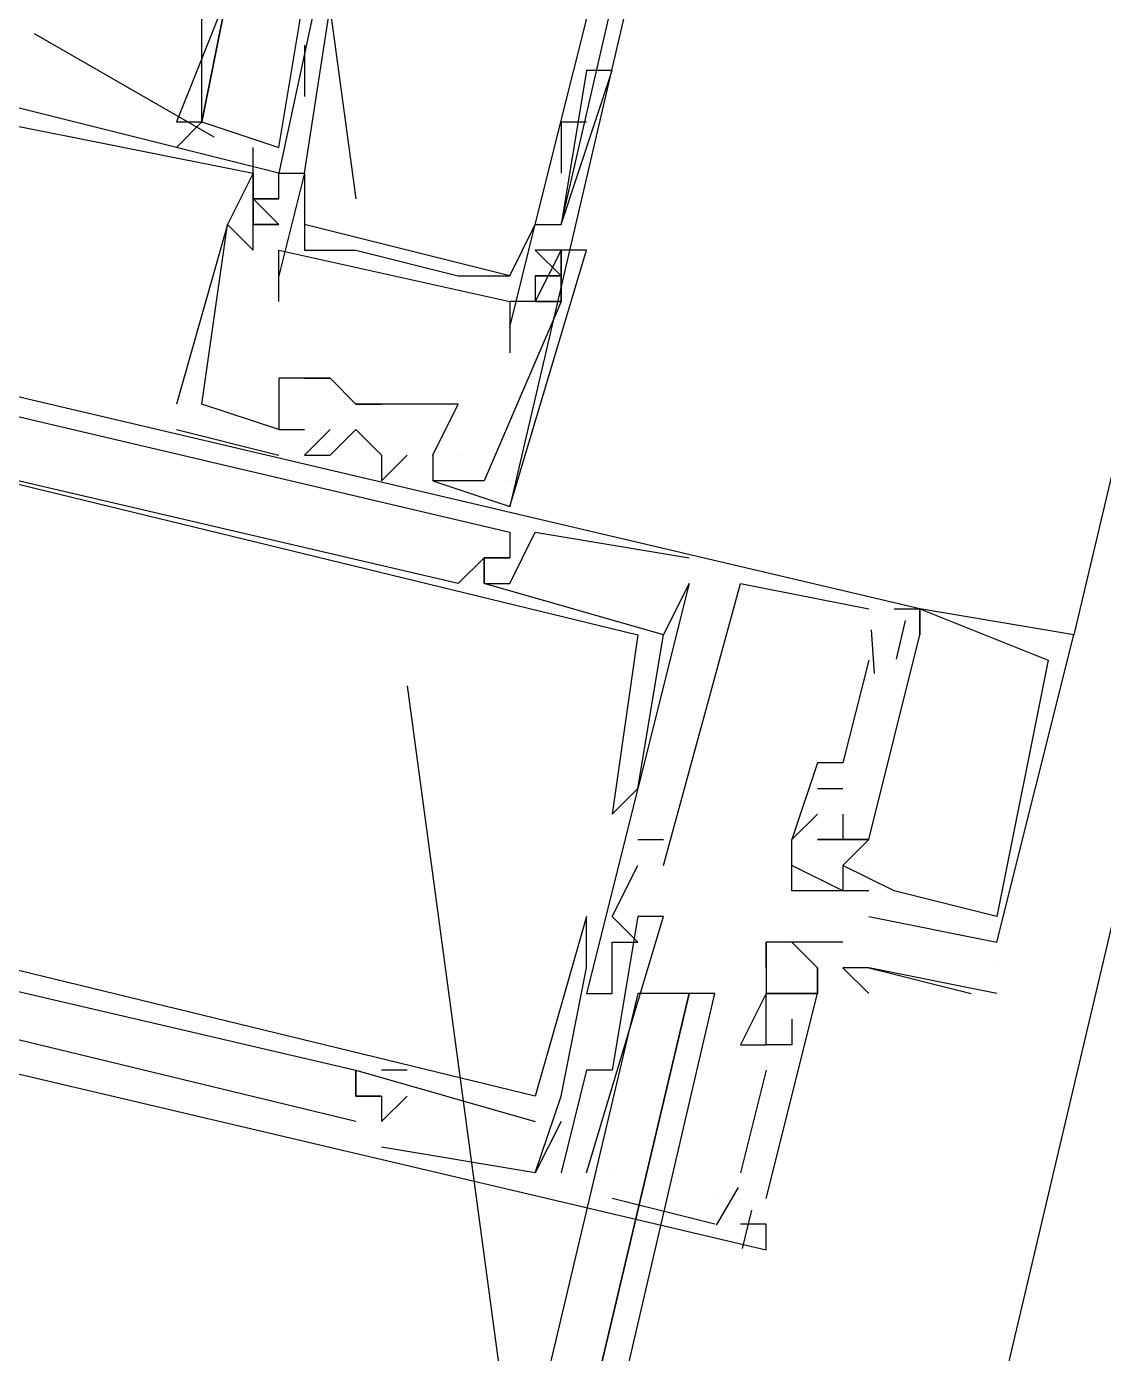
# Model space of a CAD drawing. Header units: feet. Extents: x -84 to 198, y -22 to 181.
# Drawn here: x 132.749 to 133.309, y 113.911 to 114.601 of the extents above; entities that cross this region are included whole.
import ezdxf

# ---------------------------------------------------------------- set-up
doc = ezdxf.new("R2010")
doc.units = ezdxf.units.FT
doc.layers.add('A-LINEA', color=7, linetype='CONTINUOUS')

msp = doc.modelspace()

# ---------------------------------------------------------------- linework, layer by layer
at = {"layer": 'A-LINEA'}
for p, q in [((132.3067, 109.8711), (135.4933, 123.3644)), ((135.1733, 122.2311), (133.2933, 114.2844)), ((132.8533, 115.0044), (132.92, 114.5111)), ((133.0933, 114.7511), (133, 114.3511)), ((132.88, 114.5378), (132.8933, 114.6178)), ((132.7528, 114.5971), (132.8462, 114.5433)), ((132.8933, 114.5911), (132.8933, 114.5644)), ((133.04, 114.5778), (133.0267, 114.4978)), ((133.04, 114.5778), (133.0267, 114.4978)), ((133.0533, 114.5778), (133.0533, 114.5778)), ((132.8267, 114.5378), (132.84, 114.5511)), ((133.0267, 114.5511), (133.0267, 114.5244)), ((133.0267, 114.5511), (133.04, 114.5511)), ((132.8667, 114.5244), (132.8667, 114.5378)), ((132.8667, 114.5244), (132.8667, 114.5244)), ((132.8667, 114.5244), (132.8667, 114.5244)), ((132.8667, 114.5244), (132.8667, 114.5244)), ((132.8667, 114.5244), (132.8667, 114.5244)), ((132.8667, 114.5244), (132.8667, 114.5244)), ((132.8667, 114.5244), (132.8667, 114.5244)), ((132.88, 114.5244), (132.88, 114.5244)), ((132.88, 114.5244), (132.88, 114.5244)), ((132.88, 114.5244), (132.88, 114.5244)), ((132.88, 114.5244), (132.88, 114.5244)), ((132.8933, 114.5244), (132.8933, 114.5244)), ((132.8933, 114.5244), (132.8933, 114.5244)), ((132.8933, 114.5244), (132.8933, 114.5244)), ((133.0267, 114.5244), (133.0267, 114.5244)), ((132.88, 114.5111), (132.8667, 114.5111)), ((132.8667, 114.5111), (132.8667, 114.5111)), ((132.88, 114.5111), (132.8667, 114.5111)), ((132.8667, 114.5111), (132.8667, 114.5111)), ((132.88, 114.5111), (132.8667, 114.5111)), ((132.8667, 114.5111), (132.8667, 114.5111)), ((132.88, 114.5111), (132.88, 114.5111)), ((132.88, 114.5111), (132.88, 114.5111)), ((132.88, 114.5111), (132.88, 114.5111)), ((132.88, 114.5111), (132.88, 114.5111)), ((132.88, 114.5111), (132.88, 114.5111)), ((132.88, 114.5111), (132.88, 114.5111)), ((132.8533, 114.4978), (132.8533, 114.4978)), ((132.8533, 114.4978), (132.8533, 114.4978)), ((132.8533, 114.4978), (132.8533, 114.4978)), ((132.8533, 114.4978), (132.8533, 114.4978)), ((132.8533, 114.4978), (132.8533, 114.4978)), ((132.8533, 114.4978), (132.8533, 114.4978)), ((132.8667, 114.4978), (132.88, 114.4978)), ((132.8667, 114.4978), (132.88, 114.4978)), ((132.8667, 114.4978), (132.8667, 114.4978)), ((132.8667, 114.4978), (132.8667, 114.4978)), ((132.8667, 114.4978), (132.88, 114.4978)), ((132.8667, 114.4978), (132.88, 114.4978)), ((132.8667, 114.4978), (132.8667, 114.4978)), ((132.8667, 114.4978), (132.8667, 114.4978)), ((132.8667, 114.4978), (132.88, 114.4978)), ((132.8667, 114.4978), (132.88, 114.4978)), ((132.8667, 114.4978), (132.8667, 114.4978)), ((132.8667, 114.4978), (132.8667, 114.4978)), ((132.8933, 114.4978), (132.8933, 114.4978)), ((133, 114.4711), (132.8933, 114.4978)), ((133, 114.4711), (132.8933, 114.4978)), ((133, 114.4711), (132.8933, 114.4978)), ((133.0133, 114.4978), (133.0133, 114.4978)), ((133.0133, 114.4978), (133.0133, 114.4978)), ((133.0267, 114.4978), (133.0267, 114.4978)), ((133.0267, 114.4978), (133.0267, 114.4978)), ((132.8667, 114.4844), (132.8667, 114.4844)), ((132.8667, 114.4844), (132.8667, 114.4844)), ((132.8667, 114.4844), (132.8667, 114.4844)), ((132.88, 114.4844), (132.88, 114.4844)), ((132.8933, 114.4844), (132.8933, 114.4844)), ((132.9067, 114.4844), (132.9067, 114.4844)), ((132.92, 114.4844), (132.92, 114.4844)), ((133.0267, 114.4844), (133.0133, 114.4844)), ((133.0267, 114.4844), (133.0267, 114.4844)), ((133.0267, 114.4844), (133.0267, 114.4844)), ((133.0267, 114.4844), (133.0267, 114.4844)), ((133.04, 114.4844), (133.04, 114.4844)), ((133.04, 114.4844), (133.04, 114.4844)), ((133.04, 114.4844), (133.04, 114.4844)), ((132.88, 114.4711), (132.88, 114.4711)), ((132.9733, 114.4711), (132.9733, 114.4711)), ((132.9867, 114.4711), (132.9867, 114.4711)), ((133, 114.4711), (133, 114.4711)), ((133.0133, 114.4711), (133.0133, 114.4578)), ((132.88, 114.4578), (132.88, 114.4578)), ((133, 114.4578), (133, 114.4578)), ((133.0133, 114.4578), (133, 114.4578)), ((133.0133, 114.4578), (133.0133, 114.4578)), ((133.0133, 114.4578), (133.0133, 114.4578)), ((133.0133, 114.4578), (133.0133, 114.4578)), ((133.0133, 114.4578), (133.0133, 114.4578)), ((133.0267, 114.4578), (133.0267, 114.4578)), ((133.0267, 114.4578), (133.0267, 114.4578)), ((133.0267, 114.4578), (133.0267, 114.4578)), ((133.0267, 114.4578), (133.0267, 114.4578)), ((133.0267, 114.4578), (133.0267, 114.4578)), ((133.0267, 114.4578), (133.0267, 114.4578)), ((133, 114.4444), (133, 114.4444)), ((133, 114.4311), (133, 114.4311)), ((132.88, 114.4178), (132.88, 114.4178)), ((132.88, 114.4178), (132.88, 114.4178)), ((132.88, 114.4178), (132.88, 114.4178)), ((132.8933, 114.4178), (132.8933, 114.4178)), ((132.8933, 114.4178), (132.9067, 114.4178)), ((132.8933, 114.4178), (132.8933, 114.4178)), ((132.8933, 114.4178), (132.8933, 114.4178)), ((132.9067, 114.4178), (132.9067, 114.4178)), ((132.9067, 114.4178), (132.9067, 114.4178)), ((132.9067, 114.4178), (132.9067, 114.4178)), ((132.8267, 114.4044), (132.8267, 114.4044)), ((132.8267, 114.4044), (132.8267, 114.4044)), ((132.8267, 114.4044), (132.8267, 114.4044)), ((132.84, 114.4044), (132.84, 114.4044)), ((132.84, 114.4044), (132.84, 114.4044)), ((132.84, 114.4044), (132.84, 114.4044)), ((132.84, 114.4044), (132.84, 114.4044)), ((132.84, 114.4044), (132.84, 114.4044)), ((132.84, 114.4044), (132.84, 114.4044)), ((132.92, 114.4044), (132.92, 114.4044)), ((132.92, 114.4044), (132.9333, 114.4044)), ((132.92, 114.4044), (132.92, 114.4044)), ((132.92, 114.4044), (132.92, 114.4044)), ((132.9333, 114.4044), (132.9333, 114.4044)), ((132.9333, 114.4044), (132.9333, 114.4044)), ((132.9333, 114.4044), (132.9333, 114.4044)), ((132.9333, 114.4044), (132.9333, 114.4044)), ((132.9467, 114.4044), (132.9467, 114.4044)), ((132.9467, 114.4044), (132.9467, 114.4044)), ((132.9467, 114.4044), (132.9467, 114.4044)), ((132.96, 114.4044), (132.96, 114.4044)), ((132.96, 114.4044), (132.96, 114.4044)), ((132.96, 114.4044), (132.96, 114.4044)), ((132.9733, 114.4044), (132.9733, 114.4044)), ((132.9733, 114.4044), (132.9733, 114.4044)), ((132.9733, 114.4044), (132.9733, 114.4044)), ((132.8267, 114.3911), (132.88, 114.3778)), ((132.8267, 114.3911), (132.8267, 114.3911)), ((132.8267, 114.3911), (132.88, 114.3778)), ((132.8267, 114.3911), (132.8267, 114.3911)), ((132.8267, 114.3911), (132.88, 114.3778)), ((132.8267, 114.3911), (132.8267, 114.3911)), ((132.88, 114.3911), (132.88, 114.3911)), ((132.88, 114.3911), (132.88, 114.3911)), ((132.88, 114.3911), (132.88, 114.3911)), ((132.88, 114.3911), (132.88, 114.3911)), ((132.88, 114.3911), (132.88, 114.3911)), ((132.88, 114.3911), (132.88, 114.3911)), ((132.8933, 114.3911), (132.8933, 114.3911)), ((132.8933, 114.3911), (132.8933, 114.3911)), ((132.8933, 114.3911), (132.8933, 114.3911)), ((132.9067, 114.3911), (132.9067, 114.3911)), ((132.9067, 114.3911), (132.9067, 114.3911)), ((132.9067, 114.3911), (132.9067, 114.3911)), ((132.92, 114.3911), (132.92, 114.3911)), ((132.92, 114.3911), (132.92, 114.3911)), ((132.92, 114.3911), (132.92, 114.3911)), ((132.88, 114.3778), (132.88, 114.3778)), ((132.88, 114.3778), (132.88, 114.3778)), ((132.88, 114.3778), (132.88, 114.3778)), ((132.8933, 114.3778), (132.8933, 114.3778)), ((132.8933, 114.3778), (132.8933, 114.3778)), ((132.8933, 114.3778), (132.8933, 114.3778)), ((132.9067, 114.3778), (132.9067, 114.3778)), ((132.9067, 114.3778), (132.9067, 114.3778)), ((132.9067, 114.3778), (132.9067, 114.3778)), ((132.9333, 114.3778), (132.9333, 114.3778)), ((132.9333, 114.3778), (132.9333, 114.3778)), ((132.9333, 114.3778), (132.9333, 114.3778)), ((132.9467, 114.3778), (132.9467, 114.3778)), ((132.9467, 114.3778), (132.9467, 114.3778)), ((132.9467, 114.3778), (132.9467, 114.3778)), ((132.96, 114.3778), (132.96, 114.3778)), ((132.96, 114.3778), (132.96, 114.3778)), ((132.96, 114.3778), (132.96, 114.3778)), ((132.96, 114.3778), (132.96, 114.3778)), ((132.96, 114.3778), (132.96, 114.3778)), ((132.96, 114.3778), (132.96, 114.3778)), ((132.9733, 114.3778), (132.9733, 114.3778)), ((132.9733, 114.3778), (132.9733, 114.3778)), ((132.9733, 114.3778), (132.9733, 114.3778)), ((132.9333, 114.3644), (132.9333, 114.3644)), ((132.9333, 114.3644), (132.9333, 114.3644)), ((132.9333, 114.3644), (132.9333, 114.3644)), ((132.96, 114.3644), (132.96, 114.3644)), ((132.96, 114.3644), (132.96, 114.3644)), ((132.96, 114.3644), (132.96, 114.3644)), ((132.96, 114.3644), (132.96, 114.3644)), ((132.96, 114.3644), (132.96, 114.3644)), ((132.96, 114.3644), (132.96, 114.3644)), ((132.9867, 114.3644), (132.9867, 114.3644)), ((132.9867, 114.3644), (132.9867, 114.3644)), ((132.9867, 114.3644), (132.9867, 114.3644)), ((133, 114.3644), (133, 114.3644)), ((133, 114.3644), (133, 114.3644)), ((133, 114.3644), (133, 114.3644)), ((133, 114.3511), (133, 114.3511)), ((133, 114.3511), (133, 114.3511)), ((133, 114.3511), (133, 114.3511)), ((133, 114.3378), (133, 114.3378)), ((133, 114.3378), (133, 114.3378)), ((133, 114.3378), (133, 114.3378)), ((133.0133, 114.3378), (133.0133, 114.3378)), ((133.0133, 114.3378), (133.0133, 114.3378)), ((133.0133, 114.3378), (133.0133, 114.3378)), ((132.9867, 114.3244), (132.9867, 114.3244)), ((132.9867, 114.3244), (132.9867, 114.3244)), ((132.9867, 114.3244), (132.9867, 114.3244)), ((132.9867, 114.3244), (132.9867, 114.3244)), ((132.9867, 114.3244), (132.9867, 114.3244)), ((132.9867, 114.3244), (132.9867, 114.3244)), ((132.9867, 114.3244), (132.9867, 114.3244)), ((132.9867, 114.3244), (132.9867, 114.3244)), ((132.9867, 114.3244), (132.9867, 114.3244)), ((133, 114.3244), (133, 114.3244)), ((133, 114.3244), (133, 114.3244)), ((133, 114.3244), (133, 114.3244)), ((133, 114.3244), (133, 114.3244)), ((133, 114.3244), (133, 114.3244)), ((133, 114.3244), (133, 114.3244)), ((133.0933, 114.3244), (133.0933, 114.3244)), ((133.0933, 114.3244), (133.0933, 114.3244)), ((133.0933, 114.3244), (133.0933, 114.3244)), ((132.9733, 114.3111), (132.9733, 114.3111)), ((132.9733, 114.3111), (132.9733, 114.3111)), ((132.9733, 114.3111), (132.9733, 114.3111)), ((132.9867, 114.3111), (132.9867, 114.3111)), ((132.9867, 114.3111), (132.9867, 114.3111)), ((132.9867, 114.3111), (132.9867, 114.3111)), ((132.9867, 114.3111), (132.9867, 114.3111)), ((132.9867, 114.3111), (132.9867, 114.3111)), ((132.9867, 114.3111), (132.9867, 114.3111)), ((133, 114.3111), (133, 114.3111)), ((133, 114.3111), (133, 114.3111)), ((133, 114.3111), (133, 114.3111)), ((133.0933, 114.3111), (133.0933, 114.3111)), ((133.0933, 114.3111), (133.0933, 114.3111)), ((133.0933, 114.3111), (133.0933, 114.3111)), ((133.0933, 114.3111), (133.0933, 114.3111)), ((133.0933, 114.3111), (133.0933, 114.3111)), ((133.0933, 114.3111), (133.0933, 114.3111)), ((133.12, 114.3111), (133.12, 114.3111)), ((133.12, 114.3111), (133.12, 114.3111)), ((133.12, 114.3111), (133.12, 114.3111)), ((133.1867, 114.2978), (133.1867, 114.2978)), ((133.1867, 114.2978), (133.1867, 114.2978)), ((133.1867, 114.2978), (133.1867, 114.2978)), ((133.2, 114.2978), (133.2, 114.2978)), ((133.2, 114.2978), (133.2, 114.2978)), ((133.2, 114.2978), (133.2, 114.2978)), ((133.2, 114.2978), (133.2, 114.2978)), ((133.2, 114.2978), (133.2, 114.2978)), ((133.2, 114.2978), (133.2, 114.2978)), ((133.2133, 114.2978), (133.2133, 114.2978)), ((133.2133, 114.2978), (133.2133, 114.2978)), ((133.2133, 114.2978), (133.2133, 114.2978)), ((133.2133, 114.2978), (133.2133, 114.2978)), ((133.2133, 114.2978), (133.2133, 114.2978)), ((133.2133, 114.2978), (133.2133, 114.2978)), ((133.2133, 114.2978), (133.2133, 114.2978)), ((133.2133, 114.2978), (133.2133, 114.2978)), ((133.2133, 114.2978), (133.2133, 114.2978)), ((133.2133, 114.2978), (133.2133, 114.2978)), ((133.2133, 114.2978), (133.2133, 114.2978)), ((133.2133, 114.2978), (133.2133, 114.2978)), ((133.2057, 114.2917), (133.2009, 114.2717)), ((133.2057, 114.2917), (133.2009, 114.2717)), ((133.2057, 114.2917), (133.2009, 114.2717)), ((133.0667, 114.2844), (133.0667, 114.2844)), ((133.0667, 114.2844), (133.0667, 114.2844)), ((133.0667, 114.2844), (133.0667, 114.2844)), ((133.08, 114.2844), (133.08, 114.2844)), ((133.08, 114.2844), (133.08, 114.2844)), ((133.08, 114.2844), (133.08, 114.2844)), ((133.08, 114.2844), (133.08, 114.2844)), ((133.08, 114.2844), (133.08, 114.2844)), ((133.08, 114.2844), (133.08, 114.2844)), ((133.1879, 114.2869), (133.1895, 114.2643)), ((133.1879, 114.2869), (133.1895, 114.2643)), ((133.1879, 114.2869), (133.1895, 114.2643)), ((133.2, 114.2844), (133.2, 114.2844)), ((133.2, 114.2844), (133.2, 114.2844)), ((133.2, 114.2844), (133.2, 114.2844)), ((133.2, 114.2844), (133.2, 114.2844)), ((133.2, 114.2844), (133.2, 114.2844)), ((133.2, 114.2844), (133.2, 114.2844)), ((133.2133, 114.2844), (133.2133, 114.2844)), ((133.2133, 114.2844), (133.2133, 114.2844)), ((133.2133, 114.2844), (133.2133, 114.2844)), ((133.2133, 114.2844), (133.2133, 114.2844)), ((133.2133, 114.2844), (133.2133, 114.2844)), ((133.2133, 114.2844), (133.2133, 114.2844)), ((133.2933, 114.2844), (133.2933, 114.2844)), ((133.2933, 114.2844), (133.2933, 114.2844)), ((133.2933, 114.2844), (133.2933, 114.2844)), ((133.1867, 114.2711), (133.1733, 114.2178)), ((133.1867, 114.2711), (133.1733, 114.2178)), ((133.1867, 114.2711), (133.1733, 114.2178)), ((133.1867, 114.2711), (133.1867, 114.2711)), ((133.1867, 114.2711), (133.1867, 114.2711)), ((133.1867, 114.2711), (133.1867, 114.2711)), ((133.28, 114.2711), (133.28, 114.2711)), ((133.28, 114.2711), (133.28, 114.2711)), ((133.28, 114.2711), (133.28, 114.2711)), ((132.9467, 114.2578), (133.0133, 113.7644)), ((133.16, 114.2178), (133.16, 114.2178)), ((133.16, 114.2178), (133.16, 114.2178)), ((133.16, 114.2178), (133.16, 114.2178)), ((133.1733, 114.2178), (133.1733, 114.2178)), ((133.1733, 114.2178), (133.1733, 114.2178)), ((133.1733, 114.2178), (133.1733, 114.2178)), ((133.0667, 114.2044), (133.0667, 114.2044)), ((133.0667, 114.2044), (133.0667, 114.2044)), ((133.0667, 114.2044), (133.0667, 114.2044)), ((133.16, 114.2044), (133.1733, 114.2044)), ((133.16, 114.2044), (133.16, 114.2044)), ((133.16, 114.2044), (133.1733, 114.2044)), ((133.16, 114.2044), (133.16, 114.2044)), ((133.16, 114.2044), (133.1733, 114.2044)), ((133.16, 114.2044), (133.16, 114.2044)), ((133.1733, 114.2044), (133.1733, 114.2044)), ((133.1733, 114.2044), (133.1733, 114.2044)), ((133.1733, 114.2044), (133.1733, 114.2044)), ((133.0533, 114.1911), (133.0533, 114.1911)), ((133.0533, 114.1911), (133.0533, 114.1911)), ((133.0533, 114.1911), (133.0533, 114.1911)), ((133.16, 114.1911), (133.16, 114.1911)), ((133.16, 114.1911), (133.16, 114.1911)), ((133.16, 114.1911), (133.16, 114.1911)), ((133.1733, 114.1911), (133.1733, 114.1911)), ((133.1733, 114.1911), (133.1733, 114.1911)), ((133.1733, 114.1911), (133.1733, 114.1911)), ((133.0667, 114.1778), (133.08, 114.1778)), ((133.0667, 114.1778), (133.0667, 114.1778)), ((133.0667, 114.1778), (133.08, 114.1778)), ((133.0667, 114.1778), (133.0667, 114.1778)), ((133.0667, 114.1778), (133.08, 114.1778)), ((133.0667, 114.1778), (133.0667, 114.1778)), ((133.08, 114.1778), (133.08, 114.1778)), ((133.08, 114.1778), (133.08, 114.1778)), ((133.08, 114.1778), (133.08, 114.1778)), ((133.1467, 114.1778), (133.1467, 114.1778)), ((133.1467, 114.1778), (133.1467, 114.1778)), ((133.1467, 114.1778), (133.1467, 114.1778)), ((133.1467, 114.1778), (133.1467, 114.1778)), ((133.1467, 114.1778), (133.1467, 114.1778)), ((133.1467, 114.1778), (133.1467, 114.1778)), ((133.1467, 114.1778), (133.1467, 114.1778)), ((133.1467, 114.1778), (133.1467, 114.1778)), ((133.1467, 114.1778), (133.1467, 114.1778)), ((133.16, 114.1778), (133.1733, 114.1778)), ((133.16, 114.1778), (133.16, 114.1778)), ((133.16, 114.1778), (133.16, 114.1778)), ((133.16, 114.1778), (133.1733, 114.1778)), ((133.16, 114.1778), (133.16, 114.1778)), ((133.16, 114.1778), (133.16, 114.1778)), ((133.16, 114.1778), (133.1733, 114.1778)), ((133.16, 114.1778), (133.16, 114.1778)), ((133.16, 114.1778), (133.16, 114.1778)), ((133.1733, 114.1778), (133.1733, 114.1778)), ((133.1733, 114.1778), (133.1733, 114.1778)), ((133.1733, 114.1778), (133.1733, 114.1778)), ((133.1733, 114.1778), (133.1733, 114.1778)), ((133.1733, 114.1778), (133.1733, 114.1778)), ((133.1733, 114.1778), (133.1733, 114.1778)), ((133.1733, 114.1778), (133.1733, 114.1778)), ((133.1733, 114.1778), (133.1733, 114.1778)), ((133.1733, 114.1778), (133.1733, 114.1778)), ((133.1867, 114.1778), (133.1867, 114.1778)), ((133.1867, 114.1778), (133.1867, 114.1778)), ((133.1867, 114.1778), (133.1867, 114.1778)), ((133.1867, 114.1778), (133.1867, 114.1778)), ((133.1867, 114.1778), (133.1867, 114.1778)), ((133.1867, 114.1778), (133.1867, 114.1778)), ((133.0667, 114.1644), (133.0667, 114.1644)), ((133.0667, 114.1644), (133.0667, 114.1644)), ((133.0667, 114.1644), (133.0667, 114.1644)), ((133.08, 114.1644), (133.08, 114.1644)), ((133.08, 114.1644), (133.08, 114.1644)), ((133.08, 114.1644), (133.08, 114.1644)), ((133.1467, 114.1644), (133.1467, 114.1644)), ((133.1467, 114.1644), (133.1467, 114.1644)), ((133.1467, 114.1644), (133.1467, 114.1644)), ((133.1733, 114.1644), (133.1733, 114.1644)), ((133.1733, 114.1644), (133.1733, 114.1644)), ((133.1733, 114.1644), (133.1733, 114.1644)), ((133.1733, 114.1644), (133.1733, 114.1644)), ((133.1733, 114.1644), (133.1733, 114.1644)), ((133.1733, 114.1644), (133.1733, 114.1644)), ((133.1867, 114.1644), (133.1867, 114.1644)), ((133.1867, 114.1644), (133.1867, 114.1644)), ((133.1867, 114.1644), (133.1867, 114.1644)), ((133.1467, 114.1511), (133.1467, 114.1511)), ((133.1467, 114.1511), (133.1467, 114.1511)), ((133.1467, 114.1511), (133.1467, 114.1511)), ((133.16, 114.1511), (133.16, 114.1511)), ((133.16, 114.1511), (133.16, 114.1511)), ((133.16, 114.1511), (133.16, 114.1511)), ((133.1733, 114.1511), (133.1733, 114.1511)), ((133.1733, 114.1511), (133.1733, 114.1511)), ((133.1733, 114.1511), (133.1733, 114.1511)), ((133.1733, 114.1511), (133.1733, 114.1511)), ((133.1733, 114.1511), (133.1733, 114.1511)), ((133.1733, 114.1511), (133.1733, 114.1511)), ((133.1733, 114.1511), (133.1733, 114.1511)), ((133.1733, 114.1511), (133.1733, 114.1511)), ((133.1733, 114.1511), (133.1733, 114.1511)), ((133.1867, 114.1511), (133.1867, 114.1511)), ((133.1867, 114.1511), (133.1867, 114.1511)), ((133.1867, 114.1511), (133.1867, 114.1511)), ((133.1867, 114.1511), (133.1867, 114.1511)), ((133.1867, 114.1511), (133.1867, 114.1511)), ((133.1867, 114.1511), (133.1867, 114.1511)), ((133.2, 114.1511), (133.2, 114.1511)), ((133.2, 114.1511), (133.2, 114.1511)), ((133.2, 114.1511), (133.2, 114.1511)), ((132.92, 114.0311), (132.48, 114.1378)), ((132.92, 114.0311), (132.48, 114.1378)), ((132.92, 114.0311), (132.48, 114.1378)), ((133.04, 114.1378), (133.04, 114.1378)), ((133.04, 114.1378), (133.04, 114.1378)), ((133.04, 114.1378), (133.04, 114.1378)), ((133.0533, 114.1378), (133.0533, 114.1378)), ((133.0533, 114.1378), (133.0533, 114.1378)), ((133.0533, 114.1378), (133.0533, 114.1378)), ((133.0667, 114.1378), (133.0667, 114.1378)), ((133.0667, 114.1378), (133.0667, 114.1378)), ((133.0667, 114.1378), (133.0667, 114.1378)), ((133.08, 114.1378), (133.08, 114.1378)), ((133.08, 114.1378), (133.08, 114.1378)), ((133.08, 114.1378), (133.08, 114.1378)), ((133.1867, 114.1378), (133.1867, 114.1378)), ((133.1867, 114.1378), (133.1867, 114.1378)), ((133.1867, 114.1378), (133.1867, 114.1378)), ((133.2533, 114.1378), (133.2533, 114.1378)), ((133.2533, 114.1378), (133.2533, 114.1378)), ((133.2533, 114.1378), (133.2533, 114.1378)), ((133.04, 114.1244), (133.04, 114.1244)), ((133.04, 114.1244), (133.04, 114.1244)), ((133.04, 114.1244), (133.04, 114.1244)), ((133.04, 114.1244), (133.04, 114.1244)), ((133.04, 114.1244), (133.04, 114.1244)), ((133.04, 114.1244), (133.04, 114.1244)), ((133.04, 114.1244), (133.04, 114.1244)), ((133.04, 114.1244), (133.04, 114.1244)), ((133.04, 114.1244), (133.04, 114.1244)), ((133.0533, 114.1244), (133.0533, 114.1244)), ((133.0533, 114.1244), (133.0533, 114.1244)), ((133.0533, 114.1244), (133.0533, 114.1244)), ((133.0667, 114.1244), (133.0667, 114.1244)), ((133.0667, 114.1244), (133.0667, 114.1244)), ((133.0667, 114.1244), (133.0667, 114.1244)), ((133.1333, 114.1111), (133.1333, 114.1244)), ((133.1333, 114.1244), (133.1333, 114.1244)), ((133.1333, 114.1244), (133.1333, 114.1244)), ((133.1467, 114.1244), (133.1467, 114.1244)), ((133.1467, 114.1244), (133.1467, 114.1244)), ((133.1733, 114.1244), (133.1733, 114.1244)), ((133.2533, 114.1244), (133.2533, 114.1244)), ((133.2533, 114.1244), (133.2533, 114.1244)), ((133.2533, 114.1244), (133.2533, 114.1244)), ((133.04, 114.1111), (133.04, 114.1111)), ((133.04, 114.1111), (133.04, 114.1111)), ((133.04, 114.1111), (133.04, 114.1111)), ((133.04, 114.1111), (133.04, 114.1111)), ((133.04, 114.1111), (133.04, 114.1111)), ((133.04, 114.1111), (133.04, 114.1111)), ((133.1333, 114.1111), (133.1333, 114.1111)), ((133.16, 114.1111), (133.16, 114.1111)), ((133.16, 114.1111), (133.16, 114.1111)), ((133.1733, 114.1111), (133.1867, 114.0978)), ((133.1733, 114.1111), (133.1733, 114.1111)), ((133.1733, 114.1111), (133.1733, 114.1111)), ((133.1733, 114.1111), (133.1733, 114.1111)), ((133.1867, 114.1111), (133.1867, 114.1111)), ((133.1867, 114.1111), (133.1867, 114.1111)), ((133.2533, 114.1111), (133.2533, 114.1111)), ((133.04, 114.0978), (133.04, 114.0978)), ((133.04, 114.0978), (133.04, 114.0978)), ((133.04, 114.0978), (133.04, 114.0978)), ((133.0533, 114.0978), (133.0533, 114.0978)), ((133.0533, 114.0978), (133.0533, 114.0978)), ((133.0533, 114.0978), (133.0533, 114.0978)), ((133.16, 114.0978), (133.1333, 114.0978)), ((133.1333, 114.0978), (133.1333, 114.0978)), ((133.1333, 114.0978), (133.1333, 114.0978)), ((133.1333, 114.0978), (133.1333, 114.0978)), ((133.1333, 114.0978), (133.1333, 114.0978)), ((133.1333, 114.0978), (133.1333, 114.0978)), ((133.1467, 114.0978), (133.1467, 114.0978)), ((133.1467, 114.0978), (133.1467, 114.0978)), ((133.1467, 114.0978), (133.1467, 114.0978)), ((133.1467, 114.0978), (133.1467, 114.0978)), ((133.16, 114.0978), (133.16, 114.0978)), ((133.16, 114.0978), (133.16, 114.0978)), ((133.16, 114.0978), (133.16, 114.0978)), ((133.16, 114.0978), (133.16, 114.0978)), ((133.16, 114.0978), (133.16, 114.0978)), ((133.16, 114.0978), (133.16, 114.0978)), ((133.1867, 114.0978), (133.1867, 114.0978)), ((133.24, 114.0978), (133.24, 114.0978)), ((133.2533, 114.0978), (133.2533, 114.0978)), ((133.1333, 114.0844), (133.1333, 114.0844)), ((133.1333, 114.0844), (133.1333, 114.0844)), ((133.1333, 114.0844), (133.1333, 114.0844)), ((133.1467, 114.0844), (133.1467, 114.0844)), ((133.1467, 114.0844), (133.1467, 114.0844)), ((133.1467, 114.0844), (133.1467, 114.0844)), ((133.12, 114.0711), (133.12, 114.0711)), ((133.12, 114.0711), (133.12, 114.0711)), ((133.12, 114.0711), (133.12, 114.0711)), ((133.1333, 114.0711), (133.1333, 114.0711)), ((133.1333, 114.0711), (133.1333, 114.0711)), ((133.1333, 114.0711), (133.1333, 114.0711)), ((133.1333, 114.0711), (133.1333, 114.0711)), ((133.1333, 114.0711), (133.1333, 114.0711)), ((133.1333, 114.0711), (133.1333, 114.0711)), ((133.1467, 114.0711), (133.1467, 114.0711)), ((133.1467, 114.0711), (133.1467, 114.0711)), ((133.1467, 114.0711), (133.1467, 114.0711)), ((132.92, 114.0578), (132.92, 114.0578)), ((132.92, 114.0578), (132.92, 114.0578)), ((132.92, 114.0578), (132.92, 114.0578)), ((132.92, 114.0578), (132.92, 114.0578)), ((132.92, 114.0578), (132.92, 114.0578)), ((132.92, 114.0578), (132.92, 114.0578)), ((132.92, 114.0578), (132.92, 114.0578)), ((132.92, 114.0578), (132.92, 114.0578)), ((132.92, 114.0578), (132.92, 114.0578)), ((132.9467, 114.0578), (132.9333, 114.0578)), ((132.9333, 114.0578), (132.9333, 114.0578)), ((132.9467, 114.0578), (132.9333, 114.0578)), ((132.9333, 114.0578), (132.9333, 114.0578)), ((132.9467, 114.0578), (132.9333, 114.0578)), ((132.9333, 114.0578), (132.9333, 114.0578)), ((132.9467, 114.0578), (132.9467, 114.0578)), ((132.9467, 114.0578), (132.9467, 114.0578)), ((132.9467, 114.0578), (132.9467, 114.0578)), ((133.04, 114.0578), (133.04, 114.0578)), ((133.04, 114.0578), (133.04, 114.0578)), ((133.04, 114.0578), (133.04, 114.0578)), ((133.0533, 114.0578), (133.0533, 114.0578)), ((133.0533, 114.0578), (133.0533, 114.0578)), ((133.0533, 114.0578), (133.0533, 114.0578)), ((133.1333, 114.0578), (133.12, 114.0044)), ((133.1333, 114.0578), (133.12, 114.0044)), ((133.1333, 114.0578), (133.12, 114.0044)), ((133.1333, 114.0578), (133.1333, 114.0578)), ((133.1333, 114.0578), (133.1333, 114.0578)), ((133.1333, 114.0578), (133.1333, 114.0578)), ((132.92, 114.0444), (132.92, 114.0444)), ((132.92, 114.0444), (132.92, 114.0444)), ((132.92, 114.0444), (132.92, 114.0444)), ((132.92, 114.0444), (132.92, 114.0444)), ((132.92, 114.0444), (132.92, 114.0444)), ((132.92, 114.0444), (132.92, 114.0444)), ((132.92, 114.0444), (132.92, 114.0444)), ((132.92, 114.0444), (132.92, 114.0444)), ((132.92, 114.0444), (132.92, 114.0444)), ((132.9333, 114.0311), (132.9467, 114.0444)), ((132.9333, 114.0444), (132.9333, 114.0444)), ((132.9333, 114.0444), (132.9333, 114.0444)), ((132.9333, 114.0311), (132.9467, 114.0444)), ((132.9333, 114.0444), (132.9333, 114.0444)), ((132.9333, 114.0444), (132.9333, 114.0444)), ((132.9333, 114.0311), (132.9467, 114.0444)), ((132.9333, 114.0444), (132.9333, 114.0444)), ((132.9333, 114.0444), (132.9333, 114.0444)), ((132.9467, 114.0444), (132.9467, 114.0444)), ((132.9467, 114.0444), (132.9467, 114.0444)), ((132.9467, 114.0444), (132.9467, 114.0444)), ((133.0133, 114.0444), (133.0133, 114.0444)), ((133.0133, 114.0444), (133.0133, 114.0444)), ((133.0133, 114.0444), (133.0133, 114.0444)), ((133.0267, 114.0444), (133.0267, 114.0444)), ((133.0267, 114.0444), (133.0267, 114.0444)), ((133.0267, 114.0444), (133.0267, 114.0444)), ((132.92, 114.0311), (132.92, 114.0311)), ((132.92, 114.0311), (132.92, 114.0311)), ((132.92, 114.0311), (132.92, 114.0311)), ((132.9333, 114.0311), (132.9333, 114.0311)), ((132.9333, 114.0311), (132.9333, 114.0311)), ((132.9333, 114.0311), (132.9333, 114.0311)), ((132.9333, 114.0311), (132.9333, 114.0311)), ((132.9333, 114.0311), (132.9333, 114.0311)), ((132.9333, 114.0311), (132.9333, 114.0311)), ((133.0133, 114.0311), (133.0133, 114.0311)), ((133.0133, 114.0311), (133.0133, 114.0311)), ((133.0133, 114.0311), (133.0133, 114.0311)), ((133.0267, 114.0311), (133.0267, 114.0311)), ((133.0267, 114.0311), (133.0267, 114.0311)), ((133.0267, 114.0311), (133.0267, 114.0311)), ((133.0133, 114.0044), (132.9333, 114.0178)), ((132.9333, 114.0178), (132.9333, 114.0178)), ((133.0133, 114.0044), (132.9333, 114.0178)), ((132.9333, 114.0178), (132.9333, 114.0178)), ((133.0133, 114.0044), (132.9333, 114.0178)), ((132.9333, 114.0178), (132.9333, 114.0178)), ((133.0133, 114.0044), (133.0133, 114.0044)), ((133.0133, 114.0044), (133.0133, 114.0044)), ((133.0133, 114.0044), (133.0133, 114.0044)), ((133.0133, 114.0044), (133.0133, 114.0044)), ((133.0133, 114.0044), (133.0133, 114.0044)), ((133.0133, 114.0044), (133.0133, 114.0044)), ((133.0133, 114.0044), (133.0133, 114.0044)), ((133.0133, 114.0044), (133.0133, 114.0044)), ((133.0133, 114.0044), (133.0133, 114.0044)), ((133.0267, 114.0044), (133.0267, 114.0044)), ((133.0267, 114.0044), (133.0267, 114.0044)), ((133.0267, 114.0044), (133.0267, 114.0044)), ((133.04, 114.0044), (133.04, 114.0044)), ((133.04, 114.0044), (133.04, 114.0044)), ((133.04, 114.0044), (133.04, 114.0044)), ((133.0533, 114.0044), (133.0533, 114.0044)), ((133.0533, 114.0044), (133.0533, 114.0044)), ((133.0533, 114.0044), (133.0533, 114.0044)), ((133.12, 114.0044), (133.12, 114.0044)), ((133.12, 114.0044), (133.12, 114.0044)), ((133.12, 114.0044), (133.12, 114.0044)), ((133.1188, 113.9968), (133.1073, 113.9773)), ((133.1188, 113.9968), (133.1073, 113.9773)), ((133.1188, 113.9968), (133.1073, 113.9773)), ((133.1067, 113.9778), (133.0533, 113.9911)), ((133.0533, 113.9911), (133.0533, 113.9911)), ((133.1067, 113.9778), (133.0533, 113.9911)), ((133.0533, 113.9911), (133.0533, 113.9911)), ((133.1067, 113.9778), (133.0533, 113.9911)), ((133.0533, 113.9911), (133.0533, 113.9911)), ((133.1067, 113.9911), (133.1067, 113.9911)), ((133.1067, 113.9911), (133.1067, 113.9911)), ((133.1067, 113.9911), (133.1067, 113.9911)), ((133.1067, 113.9911), (133.1067, 113.9911)), ((133.1067, 113.9911), (133.1067, 113.9911)), ((133.1067, 113.9911), (133.1067, 113.9911)), ((133.12, 113.9911), (133.12, 113.9911)), ((133.12, 113.9911), (133.12, 113.9911)), ((133.12, 113.9911), (133.12, 113.9911)), ((133.1333, 113.9911), (133.1333, 113.9911)), ((133.1333, 113.9911), (133.1333, 113.9911)), ((133.1333, 113.9911), (133.1333, 113.9911)), ((133.1257, 113.9851), (133.1209, 113.9651)), ((133.1257, 113.9851), (133.1209, 113.9651)), ((133.1257, 113.9851), (133.1209, 113.9651)), ((133.1067, 113.9778), (133.1067, 113.9778)), ((133.1067, 113.9778), (133.1067, 113.9778)), ((133.1067, 113.9778), (133.1067, 113.9778)), ((133.12, 113.9778), (133.12, 113.9778)), ((133.12, 113.9778), (133.12, 113.9778)), ((133.12, 113.9778), (133.12, 113.9778)), ((133.1333, 113.9778), (133.1333, 113.9778)), ((133.1333, 113.9778), (133.1333, 113.9778)), ((133.1333, 113.9778), (133.1333, 113.9778)), ((133.1333, 113.9644), (133.1333, 113.9644)), ((133.1333, 113.9644), (133.1333, 113.9644)), ((133.1333, 113.9644), (133.1333, 113.9644))]:
    msp.add_line(p, q, dxfattribs=at)
for points in [[(132.92, 114.7111), (132.88, 114.5244), (132.8933, 114.5244), (132.88, 114.4711)], [(132.8933, 114.5244), (132.92, 114.6978), (132.9333, 114.6978), (132.9467, 114.6978), (132.9333, 114.6711)], [(132.8267, 114.5511), (132.84, 114.5511), (132.84, 114.5778), (132.84, 114.6044), (132.8533, 114.6178), (132.8533, 114.6178), (132.8667, 114.6711)], [(132.8933, 114.5244), (132.8933, 114.4978), (132.8933, 114.4844), (132.9067, 114.4844), (132.92, 114.4844), (132.9733, 114.4711), (132.9867, 114.4711), (133, 114.4711), (133.0133, 114.4978), (133.0533, 114.6578), (133.0533, 114.6711), (133.04, 114.6711), (133.0267, 114.6444), (133.0267, 114.6444), (133.0133, 114.6178), (133.0133, 114.6178)], [(133, 114.4444), (133.0133, 114.4978), (133.0267, 114.4978), (133.0667, 114.6711)], [(132.8533, 114.6178), (132.8533, 114.6178), (132.8267, 114.5511), (132.84, 114.5511), (132.8533, 114.6178), (132.8533, 114.6178), (132.8533, 114.6178)], [(132.8933, 114.6178), (132.8533, 114.6178), (132.84, 114.5511), (132.88, 114.5378)], [(132.96, 114.3778), (132.9733, 114.4044), (132.96, 114.4044), (132.9467, 114.4044), (132.9333, 114.4044), (132.92, 114.4044), (132.9067, 114.4178), (132.8933, 114.4178), (132.88, 114.4178), (132.88, 114.3911), (132.84, 114.4044), (132.8533, 114.4978), (132.8667, 114.4844), (132.8667, 114.4978), (132.8667, 114.5244), (132.8667, 114.5111), (132.88, 114.5111), (132.88, 114.5244), (132.6667, 114.5778)], [(132.96, 114.3778), (132.9733, 114.4044), (132.96, 114.4044), (132.9467, 114.4044), (132.9333, 114.4044), (132.92, 114.4044), (132.9067, 114.4178), (132.8933, 114.4178), (132.88, 114.4178), (132.88, 114.3911), (132.84, 114.4044), (132.8533, 114.4978), (132.8667, 114.4844), (132.8667, 114.4978), (132.8667, 114.5244), (132.8667, 114.5111), (132.88, 114.5111), (132.88, 114.5244), (132.6667, 114.5778)], [(132.96, 114.3778), (132.9733, 114.4044), (132.96, 114.4044), (132.9467, 114.4044), (132.9333, 114.4044), (132.92, 114.4044), (132.9067, 114.4178), (132.8933, 114.4178), (132.88, 114.4178), (132.88, 114.3911), (132.84, 114.4044), (132.8533, 114.4978), (132.8667, 114.4844), (132.8667, 114.4978), (132.8667, 114.5244), (132.8667, 114.5111), (132.88, 114.5111), (132.88, 114.5244), (132.6667, 114.5778)], [(133.0267, 114.4978), (133.0267, 114.4978), (133.0533, 114.5778), (133.04, 114.5778)], [(132.72, 114.4311), (132.7067, 114.4311), (132.64, 114.4444), (132.6667, 114.5644), (132.8667, 114.5244), (132.8533, 114.4978), (132.8533, 114.4978), (132.8267, 114.4044)], [(132.72, 114.4311), (132.7067, 114.4311), (132.64, 114.4444), (132.6667, 114.5644), (132.8667, 114.5244), (132.8533, 114.4978), (132.8533, 114.4978), (132.8267, 114.4044)], [(132.72, 114.4311), (132.7067, 114.4311), (132.64, 114.4444), (132.6667, 114.5644), (132.8667, 114.5244), (132.8533, 114.4978), (132.8533, 114.4978), (132.8267, 114.4044)], [(132.88, 114.5111), (132.8667, 114.5111), (132.88, 114.5111)], [(132.8667, 114.5111), (132.88, 114.4978), (132.8667, 114.5111), (132.88, 114.5111)], [(132.88, 114.5111), (132.8667, 114.5111), (132.88, 114.5111)], [(132.8667, 114.5111), (132.88, 114.4978), (132.8667, 114.5111), (132.88, 114.5111)], [(132.88, 114.5111), (132.8667, 114.5111), (132.88, 114.5111)], [(132.8667, 114.5111), (132.88, 114.4978), (132.8667, 114.5111), (132.88, 114.5111)], [(132.88, 114.4978), (132.8667, 114.4978), (132.88, 114.4978)], [(132.88, 114.4978), (132.8667, 114.4978), (132.88, 114.4978)], [(132.88, 114.4978), (132.8667, 114.4978), (132.88, 114.4978)], [(132.88, 114.4578), (132.88, 114.4844), (133, 114.4578), (133, 114.4311)], [(133, 114.3511), (133.04, 114.4844), (133.0267, 114.4844), (133.0267, 114.4578), (133.0133, 114.4578), (133.0267, 114.4578), (132.9867, 114.3644), (132.96, 114.3644)], [(133, 114.3511), (133.04, 114.4844), (133.0267, 114.4844), (133.0267, 114.4578), (133.0133, 114.4578), (133.0267, 114.4578), (132.9867, 114.3644), (132.96, 114.3644)], [(133, 114.3511), (133.04, 114.4844), (133.0267, 114.4844), (133.0267, 114.4578), (133.0133, 114.4578), (133.0267, 114.4578), (132.9867, 114.3644), (132.96, 114.3644)], [(133.0133, 114.4844), (133.0267, 114.4711), (133.0133, 114.4844)], [(133.0267, 114.4711), (133.0133, 114.4711), (133.0267, 114.4711), (133.0133, 114.4844)], [(133.0267, 114.4844), (133.0267, 114.4844), (133.0267, 114.4844), (133.0133, 114.4578), (133.0267, 114.4578), (133.0267, 114.4844)], [(133.0133, 114.4711), (133.0267, 114.4711), (133.0133, 114.4711)], [(133.2, 114.2978), (133.2133, 114.2978), (132.5333, 114.4578), (132.4933, 114.3111), (132.52, 114.2978), (132.5067, 114.2311)], [(133.2, 114.2978), (133.2133, 114.2978), (132.5333, 114.4578), (132.4933, 114.3111), (132.52, 114.2978), (132.5067, 114.2311)], [(133.2, 114.2978), (133.2133, 114.2978), (132.5333, 114.4578), (132.4933, 114.3111), (132.52, 114.2978), (132.5067, 114.2311)], [(132.52, 114.2311), (132.5333, 114.3111), (132.52, 114.3111), (132.5467, 114.4178), (132.56, 114.4178), (132.5467, 114.4311), (132.5467, 114.4444), (133, 114.3378), (133, 114.3244), (132.9867, 114.3244), (132.9867, 114.3111), (133, 114.3111), (133.0133, 114.3378), (133.0933, 114.3244)], [(132.52, 114.2311), (132.5333, 114.3111), (132.52, 114.3111), (132.5467, 114.4178), (132.56, 114.4178), (132.5467, 114.4311), (132.5467, 114.4444), (133, 114.3378), (133, 114.3244), (132.9867, 114.3244), (132.9867, 114.3111), (133, 114.3111), (133.0133, 114.3378), (133.0933, 114.3244)], [(132.52, 114.2311), (132.5333, 114.3111), (132.52, 114.3111), (132.5467, 114.4178), (132.56, 114.4178), (132.5467, 114.4311), (132.5467, 114.4444), (133, 114.3378), (133, 114.3244), (132.9867, 114.3244), (132.9867, 114.3111), (133, 114.3111), (133.0133, 114.3378), (133.0933, 114.3244)], [(133.0933, 114.3111), (133.08, 114.2844), (132.9867, 114.3111), (132.9867, 114.3244), (133, 114.3244), (132.9867, 114.3244), (132.9733, 114.3111), (132.5733, 114.4044), (132.5867, 114.4311)], [(133.0933, 114.3111), (133.08, 114.2844), (132.9867, 114.3111), (132.9867, 114.3244), (133, 114.3244), (132.9867, 114.3244), (132.9733, 114.3111), (132.5733, 114.4044), (132.5867, 114.4311)], [(133.0933, 114.3111), (133.08, 114.2844), (132.9867, 114.3111), (132.9867, 114.3244), (133, 114.3244), (132.9867, 114.3244), (132.9733, 114.3111), (132.5733, 114.4044), (132.5867, 114.4311)], [(132.96, 114.4044), (132.9333, 114.4044), (132.92, 114.4044), (132.9067, 114.4178)], [(132.56, 114.3111), (132.5733, 114.4044), (133.0667, 114.2844), (133.0533, 114.1911), (133.0533, 114.1911), (133.0667, 114.2044), (133.08, 114.2844), (133.0933, 114.3111)], [(132.56, 114.3111), (132.5733, 114.4044), (133.0667, 114.2844), (133.0533, 114.1911), (133.0533, 114.1911), (133.0667, 114.2044), (133.08, 114.2844), (133.0933, 114.3111)], [(132.56, 114.3111), (132.5733, 114.4044), (133.0667, 114.2844), (133.0533, 114.1911), (133.0533, 114.1911), (133.0667, 114.2044), (133.08, 114.2844), (133.0933, 114.3111)], [(132.88, 114.3911), (132.88, 114.3911), (132.8933, 114.3911), (132.8933, 114.3911)], [(132.88, 114.3911), (132.88, 114.3911), (132.8933, 114.3911), (132.8933, 114.3911)], [(132.88, 114.3911), (132.88, 114.3911), (132.8933, 114.3911), (132.8933, 114.3911)], [(132.9067, 114.3911), (132.8933, 114.3778), (132.9067, 114.3778), (132.92, 114.3911), (132.92, 114.3911), (132.9333, 114.3778), (132.9333, 114.3644), (132.9467, 114.3778), (132.9467, 114.3778)], [(132.9067, 114.3911), (132.8933, 114.3778), (132.9067, 114.3778), (132.92, 114.3911), (132.92, 114.3911), (132.9333, 114.3778), (132.9333, 114.3644), (132.9467, 114.3778), (132.9467, 114.3778)], [(132.9067, 114.3911), (132.8933, 114.3778), (132.9067, 114.3778), (132.92, 114.3911), (132.92, 114.3911), (132.9333, 114.3778), (132.9333, 114.3644), (132.9467, 114.3778), (132.9467, 114.3778)], [(132.96, 114.3778), (132.96, 114.3644), (132.96, 114.3644), (133, 114.3511)], [(132.96, 114.3778), (132.96, 114.3644), (132.96, 114.3644), (133, 114.3511)], [(132.96, 114.3778), (132.96, 114.3644), (132.96, 114.3644), (133, 114.3511)], [(133, 114.3244), (132.9867, 114.3244), (132.9867, 114.3244), (132.9733, 114.3111)], [(133, 114.3244), (132.9867, 114.3244), (132.9867, 114.3244), (132.9733, 114.3111)], [(133, 114.3244), (132.9867, 114.3244), (132.9867, 114.3244), (132.9733, 114.3111)], [(133.0933, 114.3111), (133.04, 114.0978), (133.0533, 114.0978), (133.0533, 114.1244), (133.0667, 114.1244), (133.0533, 114.1378), (133.0667, 114.1644)], [(133.0933, 114.3111), (133.04, 114.0978), (133.0533, 114.0978), (133.0533, 114.1244), (133.0667, 114.1244), (133.0533, 114.1378), (133.0667, 114.1644)], [(133.0933, 114.3111), (133.04, 114.0978), (133.0533, 114.0978), (133.0533, 114.1244), (133.0667, 114.1244), (133.0533, 114.1378), (133.0667, 114.1644)], [(133.08, 114.1644), (133.12, 114.3111), (133.1867, 114.2978)], [(133.08, 114.1644), (133.12, 114.3111), (133.1867, 114.2978)], [(133.08, 114.1644), (133.12, 114.3111), (133.1867, 114.2978)], [(133.1867, 114.1378), (133.2533, 114.1244), (133.2933, 114.2844), (133.2933, 114.2844), (133.2133, 114.2978), (133.2133, 114.2844), (133.2133, 114.2978), (133.28, 114.2711), (133.28, 114.2711), (133.2533, 114.1378), (133.2533, 114.1378), (133.2, 114.1511), (133.2, 114.1511), (133.2, 114.1511), (133.2, 114.1511), (133.1733, 114.1644)], [(133.1867, 114.1378), (133.2533, 114.1244), (133.2933, 114.2844), (133.2933, 114.2844), (133.2133, 114.2978), (133.2133, 114.2844), (133.2133, 114.2978), (133.28, 114.2711), (133.28, 114.2711), (133.2533, 114.1378), (133.2533, 114.1378), (133.2, 114.1511), (133.2, 114.1511), (133.2, 114.1511), (133.2, 114.1511), (133.1733, 114.1644)], [(133.1867, 114.1378), (133.2533, 114.1244), (133.2933, 114.2844), (133.2933, 114.2844), (133.2133, 114.2978), (133.2133, 114.2844), (133.2133, 114.2978), (133.28, 114.2711), (133.28, 114.2711), (133.2533, 114.1378), (133.2533, 114.1378), (133.2, 114.1511), (133.2, 114.1511), (133.2, 114.1511), (133.2, 114.1511), (133.1733, 114.1644)], [(132.4933, 114.1511), (132.48, 114.1644), (132.5067, 114.2444), (132.4933, 114.2444), (132.5067, 114.2711), (132.4933, 114.2844), (132.4533, 114.1244), (133.1333, 113.9644), (133.1333, 113.9778), (133.12, 113.9778)], [(132.4933, 114.1511), (132.48, 114.1644), (132.5067, 114.2444), (132.4933, 114.2444), (132.5067, 114.2711), (132.4933, 114.2844), (132.4533, 114.1244), (133.1333, 113.9644), (133.1333, 113.9778), (133.12, 113.9778)], [(132.4933, 114.1511), (132.48, 114.1644), (132.5067, 114.2444), (132.4933, 114.2444), (132.5067, 114.2711), (132.4933, 114.2844), (132.4533, 114.1244), (133.1333, 113.9644), (133.1333, 113.9778), (133.12, 113.9778)], [(133.1733, 114.1911), (133.1733, 114.1778), (133.1867, 114.1778), (133.2133, 114.2844)], [(133.1733, 114.1911), (133.1733, 114.1778), (133.1867, 114.1778), (133.2133, 114.2844)], [(133.1733, 114.1911), (133.1733, 114.1778), (133.1867, 114.1778), (133.2133, 114.2844)], [(133.04, 114.1378), (133.0133, 114.0444), (132.52, 114.1644), (132.5333, 114.2444), (132.52, 114.2444), (132.5333, 114.2444), (132.5067, 114.1378), (132.48, 114.1511), (132.48, 114.1378), (132.5067, 114.1378), (132.52, 114.1511), (132.92, 114.0578), (132.92, 114.0444), (132.9333, 114.0444), (132.92, 114.0444), (132.92, 114.0578), (133.0133, 114.0311)], [(133.04, 114.1378), (133.0133, 114.0444), (132.52, 114.1644), (132.5333, 114.2444), (132.52, 114.2444), (132.5333, 114.2444), (132.5067, 114.1378), (132.48, 114.1511), (132.48, 114.1378), (132.5067, 114.1378), (132.52, 114.1511), (132.92, 114.0578), (132.92, 114.0444), (132.9333, 114.0444), (132.92, 114.0444), (132.92, 114.0578), (133.0133, 114.0311)], [(133.04, 114.1378), (133.0133, 114.0444), (132.52, 114.1644), (132.5333, 114.2444), (132.52, 114.2444), (132.5333, 114.2444), (132.5067, 114.1378), (132.48, 114.1511), (132.48, 114.1378), (132.5067, 114.1378), (132.52, 114.1511), (132.92, 114.0578), (132.92, 114.0444), (132.9333, 114.0444), (132.92, 114.0444), (132.92, 114.0578), (133.0133, 114.0311)], [(133.1733, 114.2178), (133.16, 114.2178), (133.1467, 114.1778), (133.16, 114.1911)], [(133.1733, 114.2178), (133.16, 114.2178), (133.1467, 114.1778), (133.16, 114.1911)], [(133.1733, 114.2178), (133.16, 114.2178), (133.1467, 114.1778), (133.16, 114.1911)], [(133.1733, 114.1644), (133.1733, 114.1511), (133.1467, 114.1644), (133.1467, 114.1778)], [(133.1867, 114.1511), (133.1733, 114.1511), (133.16, 114.1511), (133.1467, 114.1511), (133.1467, 114.1778), (133.1467, 114.1778)], [(133.1733, 114.1644), (133.1733, 114.1511), (133.1467, 114.1644), (133.1467, 114.1778)], [(133.1867, 114.1511), (133.1733, 114.1511), (133.16, 114.1511), (133.1467, 114.1511), (133.1467, 114.1778), (133.1467, 114.1778)], [(133.1733, 114.1644), (133.1733, 114.1511), (133.1467, 114.1644), (133.1467, 114.1778)], [(133.1867, 114.1511), (133.1733, 114.1511), (133.16, 114.1511), (133.1467, 114.1511), (133.1467, 114.1778), (133.1467, 114.1778)], [(133.1733, 114.1644), (133.1867, 114.1778), (133.1733, 114.1778), (133.1733, 114.1778), (133.16, 114.1778), (133.16, 114.1778), (133.16, 114.1778)], [(133.1733, 114.1644), (133.1867, 114.1778), (133.1733, 114.1778), (133.1733, 114.1778), (133.16, 114.1778), (133.16, 114.1778), (133.16, 114.1778)], [(133.1733, 114.1644), (133.1867, 114.1778), (133.1733, 114.1778), (133.1733, 114.1778), (133.16, 114.1778), (133.16, 114.1778), (133.16, 114.1778)], [(133.0267, 114.0311), (133.0133, 114.0044), (133.0267, 114.0444), (133.04, 114.1111), (133.04, 114.1244), (133.04, 114.1378)], [(133.0267, 114.0311), (133.0133, 114.0044), (133.0267, 114.0444), (133.04, 114.1111), (133.04, 114.1244), (133.04, 114.1378)], [(133.0267, 114.0311), (133.0133, 114.0044), (133.0267, 114.0444), (133.04, 114.1111), (133.04, 114.1244), (133.04, 114.1378)], [(133.04, 114.0044), (133.08, 114.1378), (133.0667, 114.1378), (133.0533, 114.0578), (133.04, 114.0578), (133.0267, 114.0044)], [(133.04, 114.0044), (133.08, 114.1378), (133.0667, 114.1378), (133.0533, 114.0578), (133.04, 114.0578), (133.0267, 114.0044)], [(133.04, 114.0044), (133.08, 114.1378), (133.0667, 114.1378), (133.0533, 114.0578), (133.04, 114.0578), (133.0267, 114.0044)], [(133.1733, 114.1244), (133.1467, 114.1244), (133.1333, 114.1244), (133.1333, 114.0978), (133.1333, 114.0978), (133.1333, 114.0978), (133.1333, 114.0978), (133.1467, 114.0978), (133.1467, 114.0978), (133.16, 114.0978), (133.16, 114.1111)], [(133.1467, 114.1244), (133.16, 114.1111), (133.16, 114.0978)], [(133.2533, 114.0978), (133.1867, 114.1111), (133.1733, 114.1111)], [(133.1867, 114.1111), (133.1867, 114.1111), (133.1867, 114.1111), (133.1867, 114.1111), (133.24, 114.0978), (133.24, 114.0978)], [(132.1467, 110.0978), (133.0933, 114.0978), (133.0667, 114.0978), (132.12, 110.0978), (132.1467, 110.0978)], [(132.1733, 110.0844), (133.1067, 114.0978), (133.0933, 114.0978), (132.1467, 110.0978), (132.1467, 110.0844), (132.16, 110.0844), (132.1733, 110.0844)], [(133.1467, 114.0844), (133.1467, 114.0711), (133.1333, 114.0711), (133.1333, 114.0844), (133.1333, 114.0978), (133.12, 114.0711), (133.1333, 114.0711)], [(133.1467, 114.0844), (133.1467, 114.0711), (133.1333, 114.0711), (133.1333, 114.0844), (133.1333, 114.0978), (133.12, 114.0711), (133.1333, 114.0711)], [(133.1467, 114.0844), (133.1467, 114.0711), (133.1333, 114.0711), (133.1333, 114.0844), (133.1333, 114.0978), (133.12, 114.0711), (133.1333, 114.0711)], [(133.1333, 113.9911), (133.16, 114.0978), (133.1467, 114.0978)], [(133.1333, 113.9911), (133.16, 114.0978), (133.1467, 114.0978)], [(133.1333, 113.9911), (133.16, 114.0978), (133.1467, 114.0978)], [(132.92, 114.0578), (132.92, 114.0444), (132.9333, 114.0444), (132.9333, 114.0311)], [(132.92, 114.0578), (132.92, 114.0444), (132.9333, 114.0444), (132.9333, 114.0311)], [(132.92, 114.0578), (132.92, 114.0444), (132.9333, 114.0444), (132.9333, 114.0311)]]:
    msp.add_lwpolyline(points, dxfattribs=at)
msp.add_lwpolyline([(132.8667, 114.5244), (132.8667, 114.5244), (132.8667, 114.4978), (132.8667, 114.4978)], close=True, dxfattribs=at)
msp.add_lwpolyline([(132.8667, 114.5244), (132.8667, 114.5244), (132.8667, 114.4978), (132.8667, 114.4978)], close=True, dxfattribs=at)
msp.add_lwpolyline([(132.8667, 114.5244), (132.8667, 114.5244), (132.8667, 114.4978), (132.8667, 114.4978)], close=True, dxfattribs=at)

doc.saveas('drawing.dxf')
